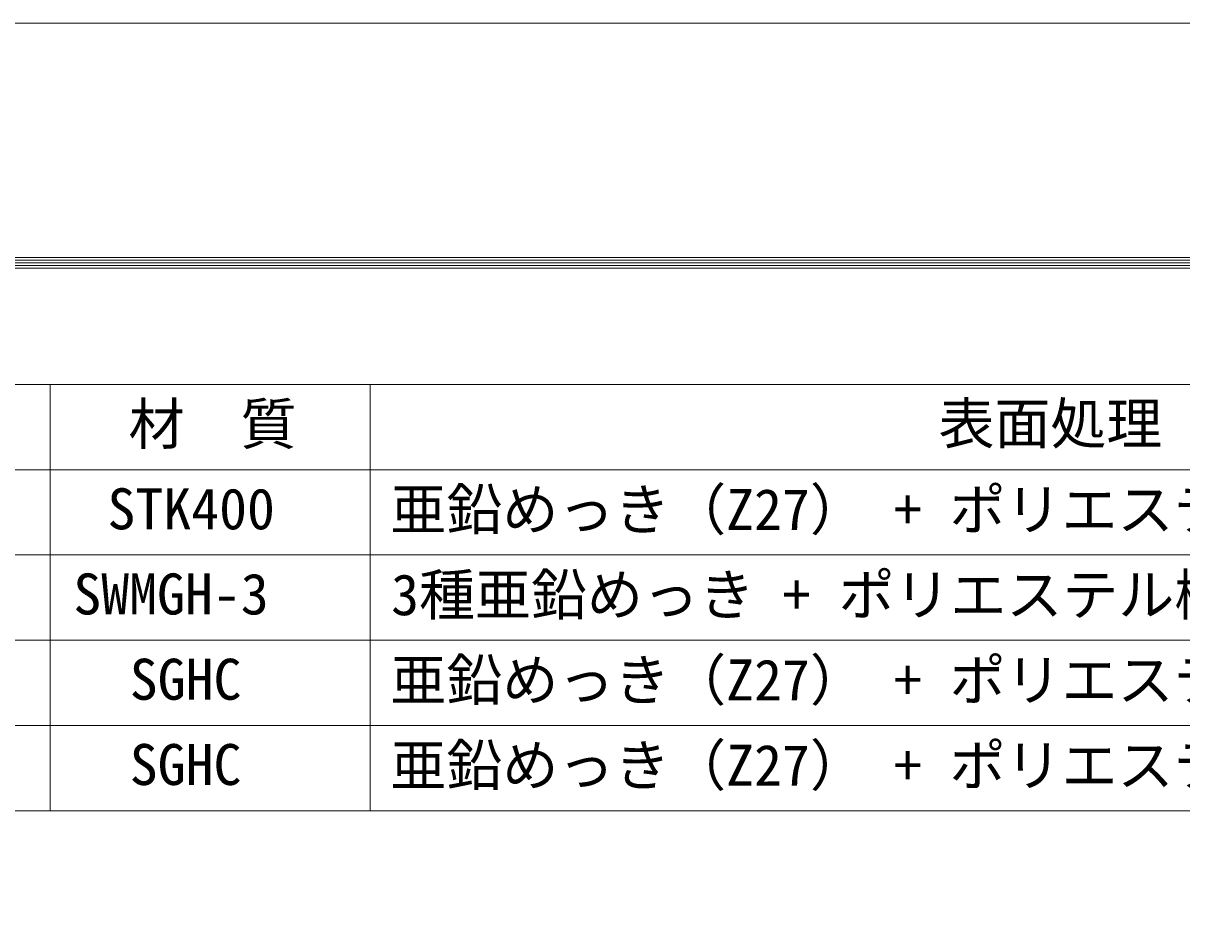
# Model space of a CAD drawing. Units: millimetres at full size; details may follow other scales. Extents: x -4200 to 4200, y -2970 to 2970.
# Drawn here: x 2197 to 3284, y 2141 to 2970 of the extents above; entities that cross this region are included whole.
import ezdxf
from ezdxf.enums import TextEntityAlignment as Align

# ---------------------------------------------------------------- set-up
doc = ezdxf.new("R2010")
doc.units = ezdxf.units.MM
doc.header["$LTSCALE"] = 10
doc.layers.add('0-5_D-MTR-TXT', color=7, linetype='Continuous')
doc.layers.add('0-6_D-MTR-FRAM', color=7, linetype='Continuous', lineweight=18)
doc.layers.add('0-D_D-TTL', color=7, linetype='Continuous', lineweight=18)
doc.styles.add('ＭＳ ゴシック', font='')
doc.styles.get('ＭＳ ゴシック').set_extended_font_data('MS Gothic')

msp = doc.modelspace()

# ---------------------------------------------------------------- linework, layer by layer
at = {"layer": '0-6_D-MTR-FRAM'}
for p, q in [((1172.39, 2631.05), (3822.39, 2631.05)), ((2222.39, 2631.05), (2222.39, 2231.05)), ((2522.39, 2631.05), (2522.39, 2231.05)), ((1172.39, 2551.05), (3822.39, 2551.05)), ((1172.39, 2471.05), (3822.39, 2471.05)), ((1172.39, 2391.05), (3822.39, 2391.05)), ((1172.39, 2311.05), (3822.39, 2311.05)), ((1172.39, 2231.05), (3822.39, 2231.05))]:
    msp.add_line(p, q, dxfattribs=at)
at = {"layer": '0-D_D-TTL', "color": 2}
msp.add_lwpolyline([(-4200, 2970), (4200, 2970), (4200, -2970), (-4200, -2970)], close=True, dxfattribs=at)
at = {"layer": '0-D_D-TTL'}
for points in [[(-3930, 2750), (3930, 2750), (3930, -2750), (-3930, -2750)], [(-3927.5, 2747.5), (3927.5, 2747.5), (3927.5, -2747.5), (-3927.5, -2747.5)], [(-3925, 2745), (3925, 2745), (3925, -2745), (-3925, -2745)], [(-3922.5, 2742.5), (3922.5, 2742.5), (3922.5, -2742.5), (-3922.5, -2742.5)], [(-3920, 2740), (3920, 2740), (3920, -2740), (-3920, -2740)]]:
    msp.add_lwpolyline(points, close=True, dxfattribs=at)

# ---------------------------------------------------------------- texts
at = {"layer": '0-5_D-MTR-TXT', "style": 'ＭＳ ゴシック'}
for s, p in [('材\u3000質', (2295.79, 2563.2)), ('表面処理', (3055.69, 2563.64)), ('STK400', (2276.02, 2483.54)), ('亜鉛めっき（Z27） + ポリエステル樹脂静電粉体塗装', (2541.48, 2482.97)), ('3種亜鉛めっき + ポリエステル樹脂静電粉体塗装', (2542.16, 2402.97)), ('SWMGH-3', (2244, 2403.64)), ('SGHC', (2296.94, 2323.64)), ('亜鉛めっき（Z27） + ポリエステル樹脂静電粉体塗装', (2541.48, 2322.97)), ('SGHC', (2296.94, 2243.64)), ('亜鉛めっき（Z27） + ポリエステル樹脂静電粉体塗装', (2541.48, 2242.97))]:
    msp.add_text(s, height=38.49, dxfattribs=at).set_placement(p, align=Align.BOTTOM_LEFT)

doc.saveas('drawing.dxf')
